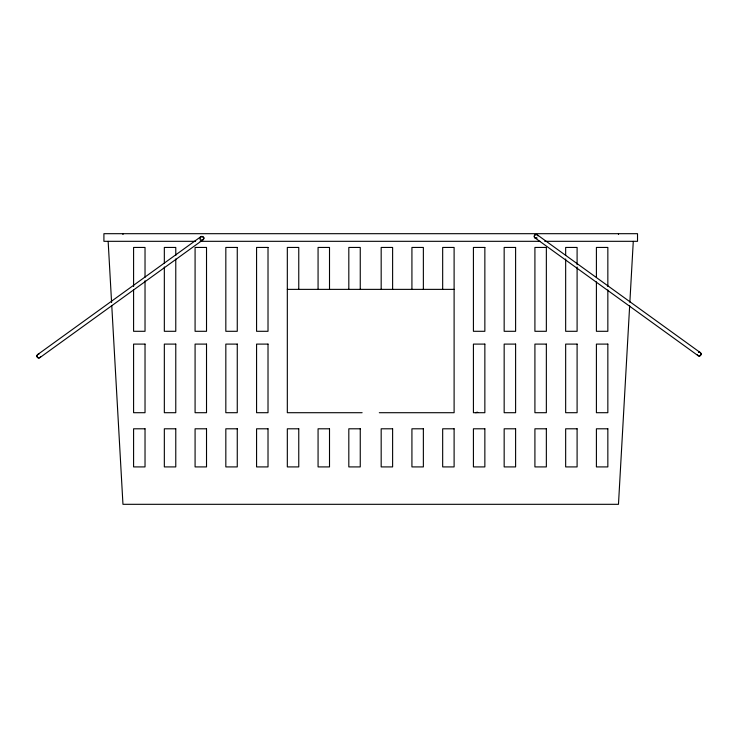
<?xml version="1.0" encoding="UTF-8"?>
<svg xmlns="http://www.w3.org/2000/svg" width="738" height="738" viewBox="0 0 738 738"><rect width="100%" height="100%" fill="white"/><g stroke="black" fill="none" stroke-linecap="round" stroke-linejoin="round"><path stroke-width="1.11" d="M629.662 305.68L618.472 504.312L122.96 504.312L111.77 305.68M629.855 302.239L633.278 241.391M200.893 236.667C196.871 244.361 209.555 237.036 200.893 236.667L37.537 354.655C35.645 356.214 38.302 359.194 40.073 357.496L202.793 239.97M37.942 354.378A1.91 1.91 0 0 1 38.911 354.175L37.537 354.655A1.91 1.91 0 0 0 39.658 357.782M195.561 241.317L103.91 241.317L103.91 233.688L637.521 233.688L637.521 241.317L544.718 241.317M200.173 241.317L540.105 241.317M287.322 289.37L454.11 289.37M362.118 412.708L287.322 412.708L287.322 247.442L298.761 247.442L298.761 289.37M379.314 412.708L454.11 412.708L454.11 247.442L442.671 247.442L442.671 289.37M700.058 352.423L698.6 352.321A1.91 1.91 0 0 1 700.058 352.423C702.567 353.622 699.965 357.45 697.927 355.55L535.207 238.023C533.039 236.88 535.041 233.42 537.107 234.721L700.463 352.709A1.91 1.91 0 0 1 698.342 355.836M535.207 238.023L537.107 238.023A1.91 1.91 0 0 1 534.432 237.175A1.91 1.91 0 0 1 535.502 234.583A1.91 1.91 0 0 1 538.002 235.883L537.107 234.721M108.154 241.391L111.595 302.571M618.472 233.688L618.472 234.499M607.844 286.501L607.844 247.442L596.405 247.442L596.405 277.313M607.844 289.951L607.844 331.297L596.405 331.297L596.405 281.907M577.098 264.674L577.098 247.442L565.659 247.442L565.659 255.486M577.098 266.971L577.098 331.297L565.659 331.297L565.659 258.937M423.363 289.37L423.363 247.442L411.924 247.442L411.924 289.37M392.616 289.37L392.616 247.442L381.177 247.442L381.177 289.37M360.255 289.37L360.255 247.442L348.816 247.442L348.816 289.37M329.508 289.37L329.508 247.442L318.069 247.442L318.069 289.37M175.773 255.486L175.773 247.442L164.334 247.442L164.334 263.531M175.773 258.937L175.773 331.297L164.334 331.297L164.334 266.971M145.026 277.313L145.026 247.442L133.587 247.442L133.587 286.501M145.026 280.754L145.026 331.297L133.587 331.297L133.587 289.951M122.96 233.688L122.96 234.499M199.998 237.83A1.91 1.91 0 0 1 202.175 236.446A1.91 1.91 0 0 1 203.743 238.485A1.91 1.91 0 0 1 201.843 240.228M475.881 412.791A1.91 1.91 0 0 1 477.726 412.302M40.608 356.675L40.073 357.496A1.91 1.91 0 0 0 40.608 356.675M206.52 247.442L195.081 247.442L195.081 331.297L206.52 331.297L206.52 247.442M237.267 247.442L225.828 247.442L225.828 331.297L237.267 331.297L237.267 247.442M268.014 247.442L256.575 247.442L256.575 331.297L268.014 331.297L268.014 247.442M484.857 247.442L473.418 247.442L473.418 331.297L484.857 331.297L484.857 247.442M515.604 247.442L504.165 247.442L504.165 331.297L515.604 331.297L515.604 247.442M546.351 247.442L534.912 247.442L534.912 331.297L546.351 331.297L546.351 247.442M145.026 344.102L133.587 344.102L133.587 412.708L145.026 412.708L145.026 344.102M175.773 344.102L164.334 344.102L164.334 412.708L175.773 412.708L175.773 344.102M206.52 344.102L195.081 344.102L195.081 412.708L206.52 412.708L206.52 344.102M237.267 344.102L225.828 344.102L225.828 412.708L237.267 412.708L237.267 344.102M268.014 344.102L256.575 344.102L256.575 412.708L268.014 412.708L268.014 344.102M484.857 344.102L473.418 344.102L473.418 412.708L484.857 412.708L484.857 344.102M515.604 344.102L504.165 344.102L504.165 412.708L515.604 412.708L515.604 344.102M546.351 344.102L534.912 344.102L534.912 412.708L546.351 412.708L546.351 344.102M577.098 344.102L565.659 344.102L565.659 412.708L577.098 412.708L577.098 344.102M607.844 344.102L596.405 344.102L596.405 412.708L607.844 412.708L607.844 344.102M145.026 428.796L133.587 428.796L133.587 466.914L145.026 466.914L145.026 428.796M175.773 428.796L164.334 428.796L164.334 466.914L175.773 466.914L175.773 428.796M206.52 428.796L195.081 428.796L195.081 466.914L206.52 466.914L206.52 428.796M237.267 428.796L225.828 428.796L225.828 466.914L237.267 466.914L237.267 428.796M268.014 428.796L256.575 428.796L256.575 466.914L268.014 466.914L268.014 428.796M298.761 428.796L287.322 428.796L287.322 466.914L298.761 466.914L298.761 428.796M329.508 428.796L318.069 428.796L318.069 466.914L329.508 466.914L329.508 428.796M360.255 428.796L348.816 428.796L348.816 466.914L360.255 466.914L360.255 428.796M392.616 428.796L381.177 428.796L381.177 466.914L392.616 466.914L392.616 428.796M423.363 428.796L411.924 428.796L411.924 466.914L423.363 466.914L423.363 428.796M454.11 428.796L442.671 428.796L442.671 466.914L454.11 466.914L454.11 428.796M484.857 428.796L473.418 428.796L473.418 466.914L484.857 466.914L484.857 428.796M515.604 428.796L504.165 428.796L504.165 466.914L515.604 466.914L515.604 428.796M546.351 428.796L534.912 428.796L534.912 466.914L546.351 466.914L546.351 428.796M577.098 428.796L565.659 428.796L565.659 466.914L577.098 466.914L577.098 428.796M607.844 428.796L596.405 428.796L596.405 466.914L607.844 466.914L607.844 428.796M697.927 355.55L697.392 354.729A1.91 1.91 0 0 0 697.927 355.55"/></g></svg>
